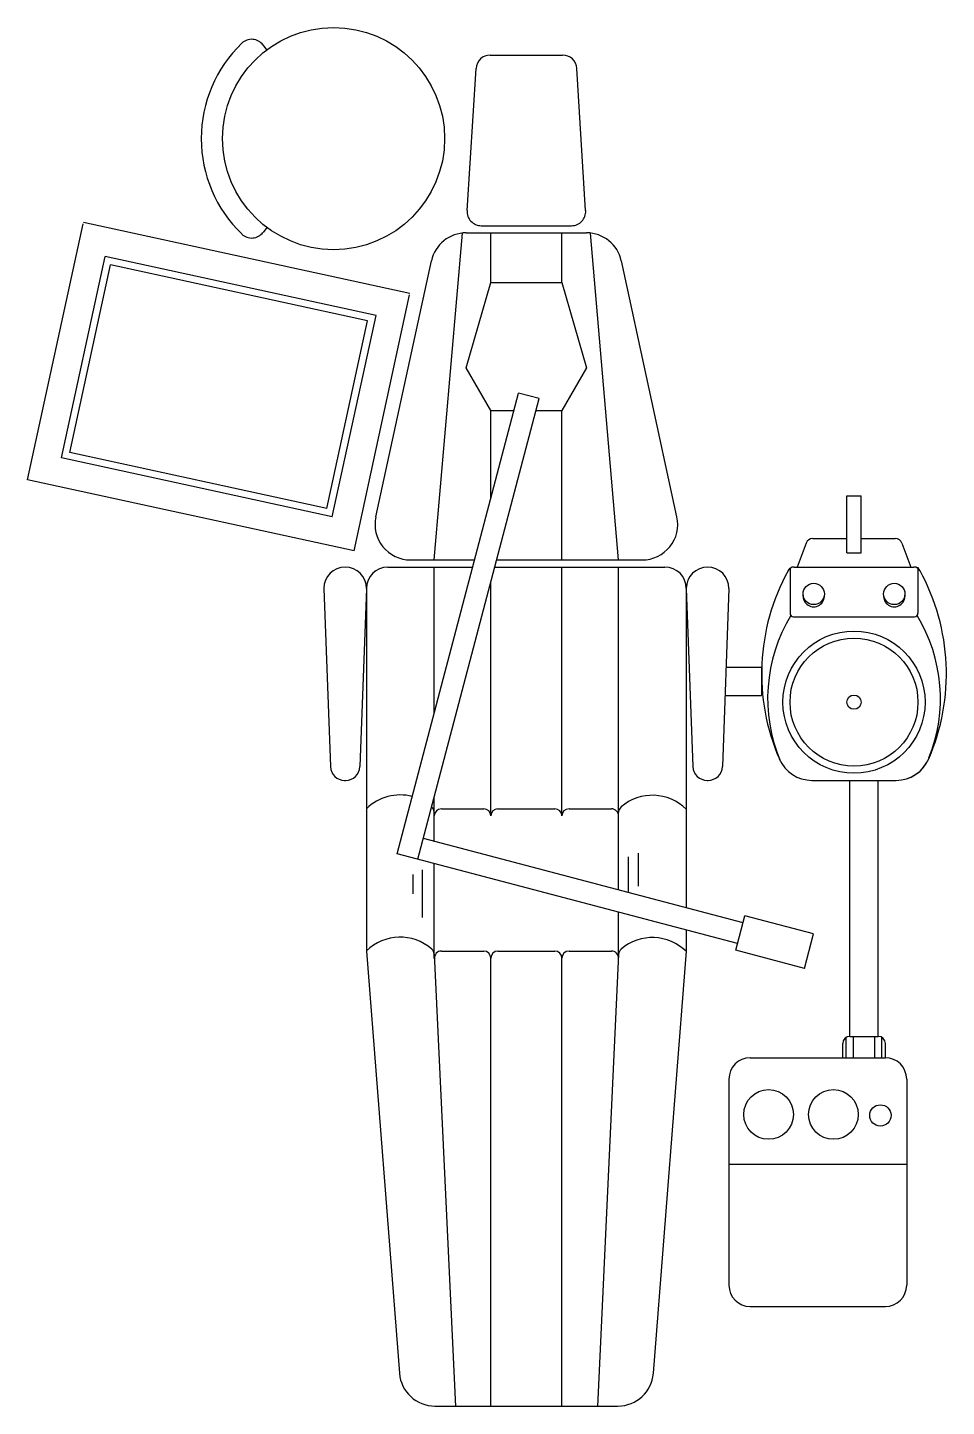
# Model space of a CAD drawing. Extents: x 1.71 to 3, y 1.66 to 3.6.
import ezdxf

# ---------------------------------------------------------------- set-up
doc = ezdxf.new("R2010")
doc.units = 0
doc.layers.get('0').update_dxf_attribs({"linetype": 'CONTINUOUS'})

msp = doc.modelspace()

# ---------------------------------------------------------------- linework, layer by layer
at = {"color": 0}
for p, q in [((2.0474, 3.5693), (2.0422, 3.5763)), ((2.3618, 3.5621), (2.4637, 3.5621)), ((2.3294, 3.3433), (2.3419, 3.5433)), ((2.4961, 3.3433), (2.4836, 3.5433)), ((1.711, 2.9649), (1.7892, 3.3249)), ((2.2489, 3.2266), (1.7896, 3.3265)), ((2.0474, 3.3198), (2.0422, 3.3128)), ((2.3493, 3.3221), (2.4762, 3.3221)), ((2.2832, 2.8521), (2.3227, 3.3118)), ((2.328, 3.3121), (2.4974, 3.3121)), ((2.3627, 3.2421), (2.3627, 3.3121)), ((2.4627, 3.2421), (2.4627, 3.3121)), ((2.5423, 2.8521), (2.5027, 3.3118)), ((1.7586, 2.9955), (1.8202, 3.2789)), ((2.2013, 3.196), (1.8202, 3.2789)), ((1.7705, 3.0031), (1.8278, 3.267)), ((2.1894, 3.1884), (1.8278, 3.267)), ((2.2009, 2.9127), (2.2792, 3.2727)), ((2.6246, 2.9127), (2.5463, 3.2727)), ((2.328, 3.1221), (2.3627, 3.2421)), ((2.3627, 3.2421), (2.4627, 3.2421)), ((2.4627, 3.2421), (2.4974, 3.1221)), ((2.1703, 2.8651), (2.2485, 3.2251)), ((2.132, 2.9245), (2.1894, 3.1884)), ((2.1397, 2.9127), (2.2013, 3.196)), ((2.3627, 3.0621), (2.328, 3.1221)), ((2.4974, 3.1221), (2.4627, 3.0621)), ((2.2311, 2.4388), (2.4017, 3.0868)), ((2.4307, 3.0791), (2.4017, 3.0868)), ((2.2602, 2.4312), (2.4307, 3.0791)), ((2.3627, 2.9389), (2.3627, 3.0621)), ((2.3627, 3.0621), (2.3952, 3.0621)), ((2.4262, 3.0621), (2.4627, 3.0621)), ((2.4627, 2.8521), (2.4627, 3.0621)), ((2.1397, 2.9127), (1.7586, 2.9955)), ((2.132, 2.9245), (1.7705, 3.0031)), ((2.1703, 2.8651), (1.711, 2.9649)), ((2.8636, 2.9421), (2.8836, 2.9421)), ((2.8636, 2.8621), (2.8636, 2.9421)), ((2.8836, 2.8621), (2.8836, 2.9421)), ((2.8062, 2.8756), (2.7936, 2.8421)), ((2.8156, 2.8821), (2.8636, 2.8821)), ((2.8836, 2.8821), (2.9317, 2.8821)), ((2.9411, 2.8756), (2.9536, 2.8421)), ((2.2498, 2.8521), (2.3399, 2.8521)), ((2.3709, 2.8521), (2.5757, 2.8521)), ((2.8636, 2.8621), (2.8836, 2.8621)), ((2.1577, 2.8421), (2.1577, 2.8421)), ((2.2177, 2.8421), (2.3373, 2.8421)), ((2.2832, 2.6367), (2.2832, 2.8421)), ((2.3683, 2.8421), (2.6077, 2.8421)), ((2.4627, 2.4921), (2.4627, 2.8421)), ((2.5423, 2.388), (2.5423, 2.8421)), ((2.6677, 2.8421), (2.6677, 2.8421)), ((2.7836, 2.8402), (2.7836, 2.7771)), ((2.7895, 2.8421), (2.9578, 2.8421)), ((2.9636, 2.8421), (2.9636, 2.7771)), ((2.1277, 2.8121), (2.137, 2.5614)), ((2.1877, 2.8121), (2.1785, 2.5614)), ((2.1877, 2.8121), (2.1877, 2.3021)), ((2.3627, 2.4921), (2.3627, 2.821)), ((2.6377, 2.8121), (2.6377, 2.3629)), ((2.6377, 2.8121), (2.647, 2.5614)), ((2.6977, 2.8121), (2.6885, 2.5614)), ((2.7886, 2.7721), (2.9586, 2.7721)), ((2.6936, 2.7014), (2.7436, 2.7014)), ((2.7436, 2.7014), (2.7436, 2.6614)), ((2.6922, 2.6614), (2.7436, 2.6614)), ((2.157, 2.5421), (2.1585, 2.5421)), ((2.667, 2.5421), (2.6685, 2.5421)), ((2.8144, 2.5421), (2.9329, 2.5421)), ((2.8677, 2.1821), (2.8677, 2.5421)), ((2.9077, 2.1821), (2.9077, 2.5421)), ((2.2832, 2.4921), (2.2832, 2.5189)), ((2.2932, 2.5021), (2.3527, 2.5021)), ((2.3727, 2.5021), (2.4527, 2.5021)), ((2.4727, 2.5021), (2.5323, 2.5021)), ((2.6368, 2.5021), (2.6377, 2.5021)), ((2.2832, 2.4562), (2.2832, 2.4921)), ((2.7175, 2.3419), (2.2678, 2.4602)), ((2.7099, 2.3128), (2.2311, 2.4388)), ((2.2832, 2.2916), (2.2832, 2.4251)), ((2.5557, 2.4344), (2.5557, 2.3844)), ((2.5699, 2.4396), (2.5699, 2.3931)), ((2.2532, 2.4099), (2.2532, 2.3827)), ((2.2661, 2.4163), (2.2661, 2.3491)), ((2.5423, 2.2919), (2.5423, 2.357)), ((2.7073, 2.3032), (2.7201, 2.3515)), ((2.8168, 2.3261), (2.7201, 2.3515)), ((2.6377, 2.3318), (2.6377, 2.3021)), ((2.804, 2.2777), (2.8168, 2.3261)), ((2.1877, 2.3021), (2.2341, 1.7082)), ((2.2829, 2.2976), (2.3128, 1.6616)), ((2.2932, 2.3021), (2.3527, 2.3021)), ((2.3627, 1.6621), (2.3627, 2.2921)), ((2.3727, 2.3021), (2.4527, 2.3021)), ((2.4627, 1.6621), (2.4627, 2.2921)), ((2.4727, 2.3021), (2.5323, 2.3021)), ((2.5425, 2.2976), (2.5127, 1.6616)), ((2.6377, 2.3021), (2.5913, 1.7082)), ((2.6368, 2.3021), (2.6377, 2.3021)), ((2.804, 2.2777), (2.7073, 2.3032)), ((2.8577, 2.1521), (2.8577, 2.1721)), ((2.8627, 2.1521), (2.8627, 2.1808)), ((2.8677, 2.1821), (2.9077, 2.1821)), ((2.8727, 2.1521), (2.8727, 2.1821)), ((2.9027, 2.1521), (2.9027, 2.1821)), ((2.9127, 2.1521), (2.9127, 2.1808)), ((2.9177, 2.1521), (2.9177, 2.1721)), ((2.7277, 2.1521), (2.9177, 2.1521)), ((2.6977, 2.1221), (2.6977, 1.8321)), ((2.9477, 2.1221), (2.9477, 1.8321)), ((2.6977, 2.0021), (2.9477, 2.0021)), ((2.7277, 1.8021), (2.9177, 1.8021)), ((2.284, 1.6621), (2.5415, 1.6621))]:
    msp.add_line(p, q, dxfattribs=at)
for centre, radius in [((2.1415, 3.4446), 0.1562), ((2.817, 2.8042), 0.015), ((2.9302, 2.8042), 0.015), ((2.8736, 2.6521), 0.1), ((2.8736, 2.6521), 0.09), ((2.8736, 2.6521), 0.01), ((2.7535, 2.0723), 0.035), ((2.8446, 2.0723), 0.035), ((2.9108, 2.0708), 0.015)]:
    msp.add_circle(centre, radius, dxfattribs=at)
for centre, radius, start, end in [((2.1415, 3.4446), 0.1862, 133.9296, 226.0704), ((2.0262, 3.5643), 0.02, 37.0193, 133.9296), ((2.3618, 3.5421), 0.02, 90, 176.4237), ((2.4637, 3.5421), 0.02, 3.5763, 90), ((2.3493, 3.3421), 0.02, 176.4237, 270), ((2.4762, 3.3421), 0.02, 270, 3.5763), ((2.0262, 3.3248), 0.02, 226.0704, 322.9807), ((2.328, 3.2621), 0.05, 90, 167.7352), ((2.4974, 3.2621), 0.05, 12.2648, 90), ((2.2498, 2.9021), 0.05, 167.7352, 270), ((2.5757, 2.9021), 0.05, 270, 12.2648), ((2.8156, 2.8721), 0.01, 90, 159.444), ((2.9317, 2.8721), 0.01, 20.556, 90), ((2.1577, 2.8121), 0.03, 90, 180), ((2.1577, 2.8121), 0.03, 0, 90), ((2.2177, 2.8121), 0.03, 90, 180), ((2.6077, 2.8121), 0.03, 0, 90), ((2.6677, 2.8121), 0.03, 90, 180), ((2.6677, 2.8121), 0.03, 0, 90), ((3.0449, 2.6921), 0.3012, 151.2697, 203.4538), ((2.7895, 2.8321), 0.01, 90, 151.2697), ((2.9578, 2.8321), 0.01, 28.7303, 90), ((2.7024, 2.6921), 0.3012, 336.5462, 28.7303), ((2.817, 2.8012), 0.015, 174.3351, 5.6649), ((2.9302, 2.8012), 0.015, 174.3351, 5.6649), ((2.9771, 2.6571), 0.225, 148.7179, 202.8756), ((2.7886, 2.7771), 0.005, 180, 270), ((2.9586, 2.7771), 0.005, 270, 360), ((2.7702, 2.6571), 0.225, 338.2017, 31.2821), ((2.157, 2.5621), 0.02, 182.1211, 270), ((2.1585, 2.5621), 0.02, 270, 357.8789), ((2.667, 2.5621), 0.02, 182.1211, 270), ((2.6685, 2.5621), 0.02, 270, 357.8789), ((2.8144, 2.5921), 0.05, 203.4538, 270), ((2.9327, 2.5921), 0.05, 270, 338.2017), ((2.9329, 2.5921), 0.05, 270, 336.5462), ((2.235, 2.4544), 0.0672, 75.0804, 134.7176), ((2.59, 2.4539), 0.0672, 44.7176, 130.9437), ((2.235, 2.4544), 0.0672, 48.436, 48.538), ((2.273, 2.4971), 0.01, 2.6838, 48.436), ((2.2932, 2.4921), 0.01, 90, 180), ((2.3527, 2.4921), 0.01, 0, 90), ((2.3727, 2.4921), 0.01, 90, 180), ((2.4527, 2.4921), 0.01, 0, 90), ((2.4727, 2.4921), 0.01, 90, 180), ((2.5323, 2.4921), 0.01, 357.3162, 90), ((2.5525, 2.4971), 0.01, 130.9437, 177.3162), ((2.235, 2.2544), 0.0672, 48.436, 134.7176), ((2.59, 2.2539), 0.0672, 44.7176, 130.9437), ((2.273, 2.2971), 0.01, 2.6838, 48.436), ((2.2932, 2.2921), 0.01, 90, 182.6838), ((2.3527, 2.2921), 0.01, 0, 90), ((2.3727, 2.2921), 0.01, 90, 180), ((2.4527, 2.2921), 0.01, 0, 90), ((2.4727, 2.2921), 0.01, 90, 180), ((2.5323, 2.2921), 0.01, 357.3162, 90), ((2.5525, 2.2971), 0.01, 130.9437, 177.3162), ((2.8677, 2.1721), 0.01, 90, 180), ((2.9077, 2.1721), 0.01, 0, 90), ((2.7277, 2.1221), 0.03, 90, 180), ((2.9177, 2.1221), 0.03, 0, 90), ((2.7277, 1.8321), 0.03, 180, 270), ((2.9177, 1.8321), 0.03, 270, 0), ((2.284, 1.7121), 0.05, 184.4672, 270), ((2.5415, 1.7121), 0.05, 270, 355.5328)]:
    msp.add_arc(centre, radius, start, end, dxfattribs=at)

doc.saveas('drawing.dxf')
